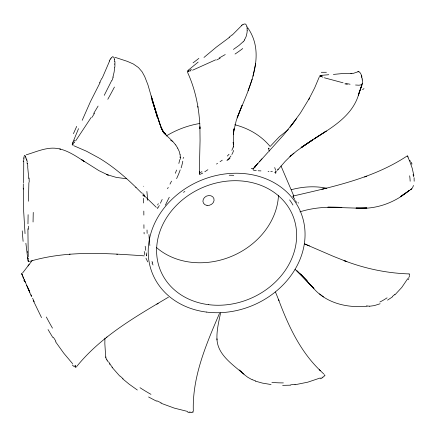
<?xml version="1.0" encoding="UTF-8"?>
<svg xmlns="http://www.w3.org/2000/svg" width="436" height="436" viewBox="0 0 436 436"><rect width="100%" height="100%" fill="white"/><g stroke="black" fill="none" stroke-linecap="round" stroke-linejoin="round"><path stroke-width="0.65" d="M23.669 182.739L23.74 161.255M23.631 188.183L23.691 211.515L25.037 233.642M27.899 228.764L28.247 256.815M27.964 223.842L28.111 214.681M28.46 201.241L28.88 182.57M202.773 173.065L199.824 174.455A0.659 0.354 -21 0 1 199.601 174.422L199.416 173.419M414.162 181.229L414.113 177.768M247.201 30.395L247.168 31.081A109.839 51.017 9.6 0 1 246.94 33.163L246.122 36.569L244.482 39.916M106.466 359.155L106.057 358.365A13.609 4.589 32.7 0 1 105.817 357.798L105.73 357.133L106.204 357.079M23.806 159.854L23.904 158.426M114.684 67.22L114.139 71.995L112.902 77.167M104.929 338.113L104.847 343.693L105.708 357.291M180.057 157.598L180.106 156.987M233.429 134.729L234.007 128.816L233.429 134.729L233.598 132.582L233.478 144.681M233.794 131.013L236.296 120.358L242.056 105.419L237.14 117.894L237.571 116.739C248.258 89.68 267.181 55.268 247.675 27.708M24.018 157.309C23.991 156.622 24.487 154.371 25.201 155.805A13.609 4.807 -76.7 0 1 25.441 156.371M233.364 146.452L233.434 146.011M255.66 63.503L252.962 76.218M179.768 159.576L178.847 163.462M220.578 312.923C218.867 321.441 216.632 330.03 216.954 338.788C217.362 354.637 232.693 364.436 243.348 373.843M278.021 169.07L277.797 169.762M293.924 153.14L289.918 156.584L297.096 150.643L312.203 140.114L301.025 147.722L312.825 139.782L301.516 147.27L326.292 131.034L313.947 138.975C331.398 127.961 351.759 116.368 358.376 95.364C359.144 90.328 362.905 85.767 362.561 80.556M268.718 148.235L268.729 148.196A5.025 0.861 51.8 0 1 268.805 148.082L269.225 148.382M72.436 143.558L72.343 143.896A5.635 2.616 -58.4 0 0 72.234 144.474L72.294 145.144L73.215 144.283M413.492 185.458L412.434 187.981L411.153 189.229M361.76 85.096L358.376 95.364L361.76 85.096L361.357 86.295M72.708 142.697L78.545 128.647M248.057 90.781L252.188 79.101M362.398 83.347L361.962 84.208M232.993 147.826L231.848 150.333M319.386 76.698L314.639 87.952L308.781 99.403L308.917 99.163M176.635 170.029L175.299 173.294M219.493 313.359C206.201 344.326 192.243 376.6 193.311 410.963M409.262 275.585L409.644 274.255L409.366 273.922A5.635 1.902 -78.5 0 0 409.11 273.977L409.033 274.026M111.736 80.453L104.248 95.315M82.197 120.325L90.465 101.572L100.084 82.589M102.188 78.208L109.605 60.964M160.399 203.225L162.17 199.459M159.298 205.547L157.658 208.326A0.659 0.278 -66.1 0 1 157.516 208.375L157.26 207.792M171.544 181.136L169.98 184.123M167.538 188.744L168.242 187.409M110.161 59.868L110.782 58.773M309.326 98.427L309.527 98.056L300.409 113.033L290.103 127.127L294.376 121.546M407.72 278.664L401.769 287.449L394.88 294.872M98.095 106.068L93.664 113.48M91.151 117.486L75.63 140.91M74.382 142.714L74.594 142.419M111.322 57.934L112.651 56.636L113.801 57.279A13.609 7.227 -33.6 0 1 114.047 57.846L114.281 58.647A38.875 20.623 -33.7 0 1 114.499 59.667M32.177 260.559L22.53 273.067M27.953 265.971L28.384 265.399M296.633 118.548L283.498 135.089L269.285 150.861M28.689 264.99L29.119 264.418M76.829 366.344C101.288 336.211 135.542 316.689 168.454 297.167M277.438 170.34L285.128 161.424L290.916 155.728M187.851 70.676L187.665 70.894A5.635 3.003 -12.2 0 0 187.404 71.291L187.404 71.847L188.799 71.635M257.861 163.391L254.575 167.184L268.462 151.744M270.647 145.924L279.438 136.653L288.376 129.574M256.21 165.282L256.711 164.715L253.583 168.318L255.327 166.928M229.053 154.24L227.325 156.066M259.534 161.511L261.943 158.835M242.994 41.84L239.042 45.415L233.429 49.415M188.352 70.136L198.173 62.086M232.225 35.06L241.604 25.626M203.972 57.448L216.381 47.088L229.478 37.354M106.537 337.328L107.005 336.957M242.274 25.075L243.01 24.558M392.362 296.949L387.533 300.148M222.267 160.186L220.066 161.702M207.901 169.713L204.784 171.784M411.622 188.957L400.711 196.423L409.268 190.51L408.701 190.897C394.002 203.165 375.145 209.798 355.95 208.076L366.883 207.912L356.114 208.108L327.888 207.204L341.862 207.4C327.758 206.675 313.473 207.531 299.946 211.836M216.496 164.05L217.542 163.369M407.001 156.055C372.894 178.591 332.265 186.897 293.068 196.064L293.624 196.211M323.915 376.203L325.011 375.314L324.629 374.916A5.635 2.959 -35.8 0 0 324.166 374.835M225.243 54.555L219.15 58.021M156.867 304.197L158.197 303.407M276.544 171.086L275.59 171.468M215.624 59.841L192.581 70.207M321.888 377.244L322.204 377.096M361.248 84.797L359.035 85.216L355.558 85.015M320.28 377.958L307.811 382.165L294.987 384.754M320.177 75.532L320.019 75.597A5.635 1.989 31 0 0 319.79 75.75L319.822 76.18L321.07 76.791M190.625 70.992L190.952 70.866M380.116 303.75L374.262 305.62L369.368 306.263M365.777 176.58L366.84 176.182L364.567 177.032M26.302 154.802C34.204 152.48 41.894 149.025 50.184 148.267C62.817 147.014 74.076 154.922 84.143 161.364L81.81 159.843L98.994 170.683L108.248 175.119L106.711 174.514L107.174 174.7M29.414 261.469C66.822 250.264 105.904 253.234 144.316 255.861M291.264 189.72C302.829 186.581 315.075 185.78 326.842 188.281M320.602 75.401L328.788 74.719M323.316 188.886L324.319 188.663L321.904 189.191M352.942 73.482L357.978 71.782M333.382 74.425L342.522 73.548L351.274 73.64M69.389 254.188L70.098 254.128M170.678 140.316L172.874 141.537L175.67 144.959M290.632 385.179L282.642 385.353M366.333 306.279C346.751 308.083 325.621 303.064 312.688 287.313L300.24 273.813M358.327 71.76L358.719 71.793M408.848 273.906C386.688 273.214 364.719 268.516 344.031 260.592L346.893 261.687L333.3 256.308L304.655 243.942L309.435 245.915M260.962 170.901L258.15 170.77M272.353 171.697L270.789 171.599M192.036 412.113L193.306 412.004L192.897 411.497M116.712 254.193L117.529 254.248M126.576 178.776L116.303 177.398L107.251 174.732M256.281 170.65C255.333 170.427 252.727 170.694 253.038 169.086A11.276 4.529 24.5 0 1 253.251 168.759M268.096 171.37L268.903 171.441M271.056 384.536L262.379 383.091L255.442 381.146M189.731 411.84L190.091 411.895M350.07 84.235L345.704 83.412M187.927 411.535L174.313 408.118L160.944 403.213M366.327 305.93L367.058 306.072M59.688 148.932L60.708 149.188M343.078 82.802L324.368 77.799M322.673 77.314L322.956 77.401M115.039 57.323L127.421 61.394L133.307 63.972L138.43 67.531L142.103 71.804L144.725 76.616L147.968 84.911L157.298 117.246M73.608 145.646L86.557 151.254L98.934 157.957M359.068 71.891L359.983 72.55L360.932 74.098A13.609 2.365 50.8 0 1 361.182 74.676L361.439 75.368M252.291 379.838L247.713 377.238L243.893 374.333M156.524 401.18L148.567 396.973M99.354 158.208C112.548 166.105 125.334 176.94 136.037 187.464M137.335 390.013L129.132 384.149L122.68 378.835M319.555 293.88L323.517 296.927M295.025 269.312L307.135 280.833L296.905 270.81L313.964 288.643L300.677 274.271M172.438 141.139L166.944 135.858L162.759 131.023L165.827 134.828L163.293 131.574L164.873 133.95L161.434 128.68M156.273 207.296L143.793 195.181M323.725 373.935L319.948 370.322M75.33 366.513L76.142 367.167L75.804 366.545M241.195 371.848L241.833 372.475M135.743 187.175L141.722 193.099M320.324 370.698L319.201 369.575L319.664 370.044M119.769 376.088L112.003 367.237M319.294 369.668C299.559 350.233 288.033 324.978 278.462 299.385M72.594 363.689L63.749 353.176L55.459 341.606M239.402 369.924L239.691 370.262M164.089 132.675L165.827 134.828M109.496 363.842L110.09 364.676M108.09 361.798L107.043 360.147M161.413 128.653L164.149 133.236L160.862 127.203L163.527 132.658L159.396 122.859L151.908 99.659L160.519 125.862L151.216 96.007L157.298 117.279M294.78 199.426L293.014 196.342M52.789 337.464L48.047 329.567M295.537 200.653L296.529 202.473M177.659 148.126L179.3 151.597L180.057 154.726M41.529 317.626L33.207 300.409M147.722 261.894L145.951 258.139M31.054 294.807L31.637 296.044M29.893 292.327L28.716 289.771M28.525 289.346L24.187 279.58M187.584 72.398C195.644 90.007 199.432 109.371 199.96 128.674L199.901 126.794L200.059 140.615L199.323 172.013M160.77 126.473L162.317 129.928M408.003 157.047L407.458 155.805L408.69 158.786M31.501 296.594L26.607 285.269M23.615 278.25L23.037 276.893M280.997 165.969L293.728 195.813M22.645 275.884L21.811 273.944L22.585 275.835M23.103 276.974L25.304 282.196M275.454 291.984L279.029 300.818M409.333 160.126L412.227 168.296L413.868 175.621M25.446 156.366L25.729 157.205M408.799 159.096L409.001 159.718M146.283 254.956L146.665 255.932L146.191 252.891M361.695 76.147L362.011 77.308M409.191 160.328L409.279 160.633M233.042 142.37L233.44 144.234M246.863 26.329L246.64 25.577A13.609 6.262 12.5 0 0 246.395 25.01L245.157 23.898L243.642 24.198A12.982 6.229 13.9 0 0 242.956 24.536M26.046 158.312L26.492 160.203M28.138 261.099L28.351 261.774L28.405 260.739M28.008 260.45L27.942 260.079M26.978 162.628L27.157 163.631M362.294 78.622L362.381 79.118M197.835 106.362L197.982 107.267M27.784 259.131L25.882 243.255M269.11 151.63L268.696 148.513M145.771 250.373L145.177 246.22M114.483 59.678L114.679 61.4M27.67 166.781L28.787 178.537M143.019 195.246L143.106 195.949M143.33 198.298L143.602 202.996M247.185 28.667L247.043 27.228A38.875 17.898 12.4 0 0 246.841 26.323M216.954 338.788L217.019 339.911M144.131 233.898L144.065 232.312M28.324 258.57L28.34 258.913M143.956 228.366L143.913 224.731M143.815 211.062L143.858 215.09M199.334 173.13L199.328 171.604L199.334 173.931M114.777 63.574L114.777 64.457M152.709 262.963A75.346 12.29 61.6 0 1 151.99 261.437M153.052 264.995A55.982 16.917 57.3 0 1 152.017 263.001M21.582 273.247A38.875 0.354 67.7 0 1 22.002 274.239M29.354 290.986A109.839 2.316 65.9 0 1 28.084 288.005M34.199 301.777A53.59 3.826 63.9 0 1 32.586 298.191M52.478 328.15A145.924 63.612 57 0 1 46.33 317.01M55.933 341.246A80.137 29.795 57.1 0 1 53.317 337.186M73.624 366.3A38.199 14.121 53.7 0 1 72.322 364.943M75.493 367.308A14.061 4.055 52 0 1 74.049 365.908M75.466 366.038A5.635 1.057 49.1 0 1 75.869 366.583M75.096 365.237A16.879 2.78 49.6 0 1 75.597 365.897M24.509 281.64A44.968 4.147 68.5 0 1 23.866 280.157M23.19 277.47A12.982 0.534 67.6 0 1 22.661 276.228M142.834 193.034A34.575 12.54 -74.9 0 1 143.182 194.985M143.935 194.467A47.099 15.892 -76.8 0 1 144.229 196.827M146.867 191.437A75.346 14.829 -84.2 0 1 147.613 200.288M143.7 186.319A55.982 3.341 -88.9 0 1 143.716 186.216M147.134 233.402A70.643 18.465 86.1 0 1 147.025 230.001M149.864 245.49A79.406 37.605 84 0 1 148.959 234.552M144.806 254.766A29.316 6.905 82.3 0 1 144.218 251.474M25.762 157.151A38.875 13.696 -76.9 0 1 26.073 158.252M26.776 159.631A87.859 30.095 -77.8 0 1 27.283 162.045M27.348 163.249A109.839 35.954 -79 0 1 27.866 166.399M29.092 178.024A53.59 15.167 -81.4 0 1 29.207 182.106M33.054 222.006A145.924 12.246 -89.5 0 1 33.256 212.387M28.536 229.309A80.137 1.123 -89.3 0 1 28.574 226.18M27.621 251.55A38.199 0.371 87.6 0 1 27.653 252.34M27.784 257.627A14.061 1.079 86 0 1 27.85 258.957M28.155 261.028A5.635 1.014 83.2 0 1 28.029 260.39M28.106 259.769A16.879 3.423 83.7 0 1 27.959 258.87M23.108 241.364A140.975 28.296 82.7 0 1 22.231 230.851M23.299 183.785A96.432 11.543 -86.9 0 1 23.255 189.093M23.261 161.609A44.968 19.189 -75.4 0 1 23.321 160.181M23.822 158.481A12.982 4.965 -76.8 0 1 23.936 157.347M175.713 144.932A136.604 73.068 -31.3 0 1 177.632 148.142M180.133 154.687A34.575 18.328 -31.5 0 1 180.221 156.944M180.711 157.325A47.099 24.378 -34.1 0 1 180.515 159.298M182.798 161.173A75.346 32.384 -44.7 0 1 181.131 167.887M180.199 169.882A55.982 18.296 -51.9 0 1 176.591 178.624M183.12 158.415A70.643 2.654 -61.2 0 1 183.758 157.38M165.391 205.16A79.406 14.165 -65.8 0 1 169.266 197.252M158.279 203.667A29.316 2.245 -64.5 0 1 157.658 204.975M114.875 61.307A87.859 46.254 -34.9 0 1 114.995 63.471M114.924 64.392A109.839 57.018 -36.5 0 1 114.848 67.149M113.197 77.063A53.59 26.383 -40.1 0 1 112.057 80.36M114.434 87.047A145.924 28.449 -54.6 0 1 107.79 99.299M94.563 113.213A80.137 20.83 -53.3 0 1 91.991 117.328M74.807 140.207A38.199 10.568 -56.5 0 1 73.864 141.58M74.055 142.381A14.061 5.096 -56.9 0 1 72.992 143.842M72.649 143.488A16.879 8.148 -57.5 0 1 72.926 142.643M76.698 126.38A140.975 15.511 -63.7 0 1 73.422 133.694M101.735 78.404A96.432 35.965 -48.9 0 1 99.626 82.758M109.196 60.986A44.968 26.362 -30.2 0 1 109.741 59.885M110.706 58.773A12.982 7.21 -32.9 0 1 111.245 57.928M233.364 144.223A34.575 15.489 14.3 0 1 233.407 146.006M233.325 146.441A47.099 21.19 11.7 0 1 233.097 147.848M233.592 150.409A75.346 32.155 -0.4 0 1 231.832 154.518M230.987 155.93A55.982 20.944 -9.8 0 1 226.9 160.432M229.941 158.361A70.643 11.636 -25 0 1 227.663 160.126M183.507 192.347A79.406 0.986 -33.5 0 1 184.848 191.459M201.933 171.626A29.316 6.436 -27.4 0 1 200.26 172.651M199.492 173.408A11.276 6.12 -20 0 1 199.557 173.196M247.081 28.651A87.859 40.662 11.2 0 1 247.13 30.384M244.629 39.943A53.59 24.585 5.6 0 1 243.19 41.889M242.727 48.549A145.924 39.436 -15.5 0 1 235.037 54.048M220.158 58.146A80.137 25.789 -12.8 0 1 216.616 60.01M191.491 69.537A38.199 13.576 -15.4 0 1 189.96 70.141M190.26 70.665A14.061 6.109 -13.6 0 1 188.548 71.264M188.014 70.708A16.879 9.189 -10.7 0 1 188.526 70.174M198.86 58.397A140.975 34.662 -25.9 0 1 193.066 62.844M231.859 35.016A96.432 38.455 -5.8 0 1 229.085 37.294M241.37 25.511A44.968 22.312 17.2 0 1 242.018 24.95M274.696 167.577A75.346 14.246 38.9 0 1 275.519 170.323M275.737 171.544A55.982 10.05 29.5 0 1 275.623 173.555M274.664 172.302A70.643 4.284 11.4 0 1 275.519 172.661M229.222 175.223A79.406 4.224 -0.1 0 1 233.767 175.321M252.831 168.639A29.316 3.711 10.4 0 1 251.267 168.47M253.316 168.792A20.187 8.121 26.2 0 1 253.736 168.41M268.723 148.545A15.473 2.643 52.2 0 1 268.74 148.256M361.357 75.281A38.875 6.796 50.7 0 1 361.618 76.066M361.428 76.714A87.859 15.936 49.7 0 1 361.771 78.077M362.087 78.823A109.839 20.765 48.3 0 1 362.305 80.295M361.918 84.159A53.59 10.6 44.7 0 1 361.302 84.856M363.984 88.503A145.924 15.565 22.4 0 1 362.512 89.533M347.383 84.382A80.137 11.44 25.8 0 1 344.86 83.859M322.28 76.06A38.199 7.249 24.2 0 1 320.967 75.657M322.095 76.649A14.061 3.657 27.4 0 1 320.618 76.142M320.291 75.624A16.879 6.05 32.5 0 1 320.743 75.515M326.411 72.267A140.975 20.192 12.3 0 1 321.288 72.283M352.626 73.253A96.432 17.838 33.6 0 1 350.876 73.346M357.869 71.624A44.968 8.927 55.4 0 1 358.174 71.526M358.675 71.733A12.982 2.48 52.3 0 1 359.002 71.793M289.613 199.906A79.406 22.372 31.2 0 1 292.938 205.024M298.142 202.457A29.316 4.654 44.3 0 1 298.235 203.16M292.938 196.178A11.276 0.85 60.9 0 1 293.019 196.173M293.308 196.756A20.187 1.455 62.3 0 1 293.548 197.034M411.137 189.131A53.59 9.014 78.9 0 1 410.385 189.398M409.671 175.817A145.924 31.986 55.9 0 1 410.145 181.234M413.11 174.574A80.137 15.505 59.7 0 1 413.442 176.814M411.344 162.257A38.199 5.455 58.5 0 1 411.726 163.358M409.944 160.404A14.061 1.128 62.3 0 1 410.287 161.462M411.911 163.266A140.975 21.13 46.4 0 1 411.9 163.571M411.862 164.138A140.975 21.13 46.4 0 1 411.824 164.405M369.423 306.127A53.59 25.092 -63.2 0 1 367.096 305.99M387.075 297.826A145.924 80.976 -88.9 0 1 379.876 302.012M394.782 294.42A80.137 42.439 -84.6 0 1 392.291 296.535M408.875 278.451A38.199 18.59 -86.2 0 1 408.123 279.743M409.502 276.124A14.061 5.995 -82.3 0 1 408.723 277.667M241.419 371.755A87.859 46.723 -11.3 0 1 239.893 370.186M244.04 374.262A109.839 59.182 -12.9 0 1 241.964 372.415M255.643 380.977A53.59 30.1 -16.7 0 1 252.482 379.691M283.367 382.906A145.924 108.471 -40.9 0 1 271.89 382.383M295.074 384.35A80.137 56.762 -36.9 0 1 290.741 384.792M322.013 378.083A38.199 26.007 -40.1 0 1 320.351 378.797M324.035 376.59A14.061 8.676 -37.6 0 1 322.237 377.494M107.109 360.174A38.875 13.156 32.6 0 1 106.531 359.177M110.112 364.016A87.859 30.591 31.7 0 1 108.689 361.973M112.379 367.314A109.839 39.889 30.5 0 1 110.455 364.763M123.094 378.791A53.59 21.702 27.8 0 1 120.189 376.083M150.976 394.346A145.924 101.615 15.2 0 1 140.005 387.697M161.206 402.799A80.137 51.764 16.6 0 1 156.829 400.788M189.687 412.728A38.199 24.242 12.6 0 1 187.812 412.412M192.129 412.532A14.061 7.908 12 0 1 190.074 412.303M166.165 136.027A80.229 67.667 -23.1 0 1 199.895 123.464M234.764 124.745A80.229 67.667 -23.1 0 1 270.233 146.61M278.479 195.235A71.635 60.413 -23.1 0 1 232.393 255.992A71.635 60.413 -23.1 0 1 156.535 247.583M206.348 312.062A80.229 67.667 -23.1 0 0 302.377 216.79A80.229 67.667 -23.1 0 0 171.157 200.097A80.229 67.667 -23.1 0 0 206.348 312.062M208.522 304.66A71.635 60.413 -23.1 0 0 294.262 219.597A71.635 60.413 -23.1 0 0 177.098 204.691A71.635 60.413 -23.1 0 0 208.522 304.66M207.056 205.432A5.728 4.834 -23.1 0 0 213.918 198.631A5.728 4.834 -23.1 0 0 204.544 197.437A5.728 4.834 -23.1 0 0 207.056 205.432"/></g></svg>
